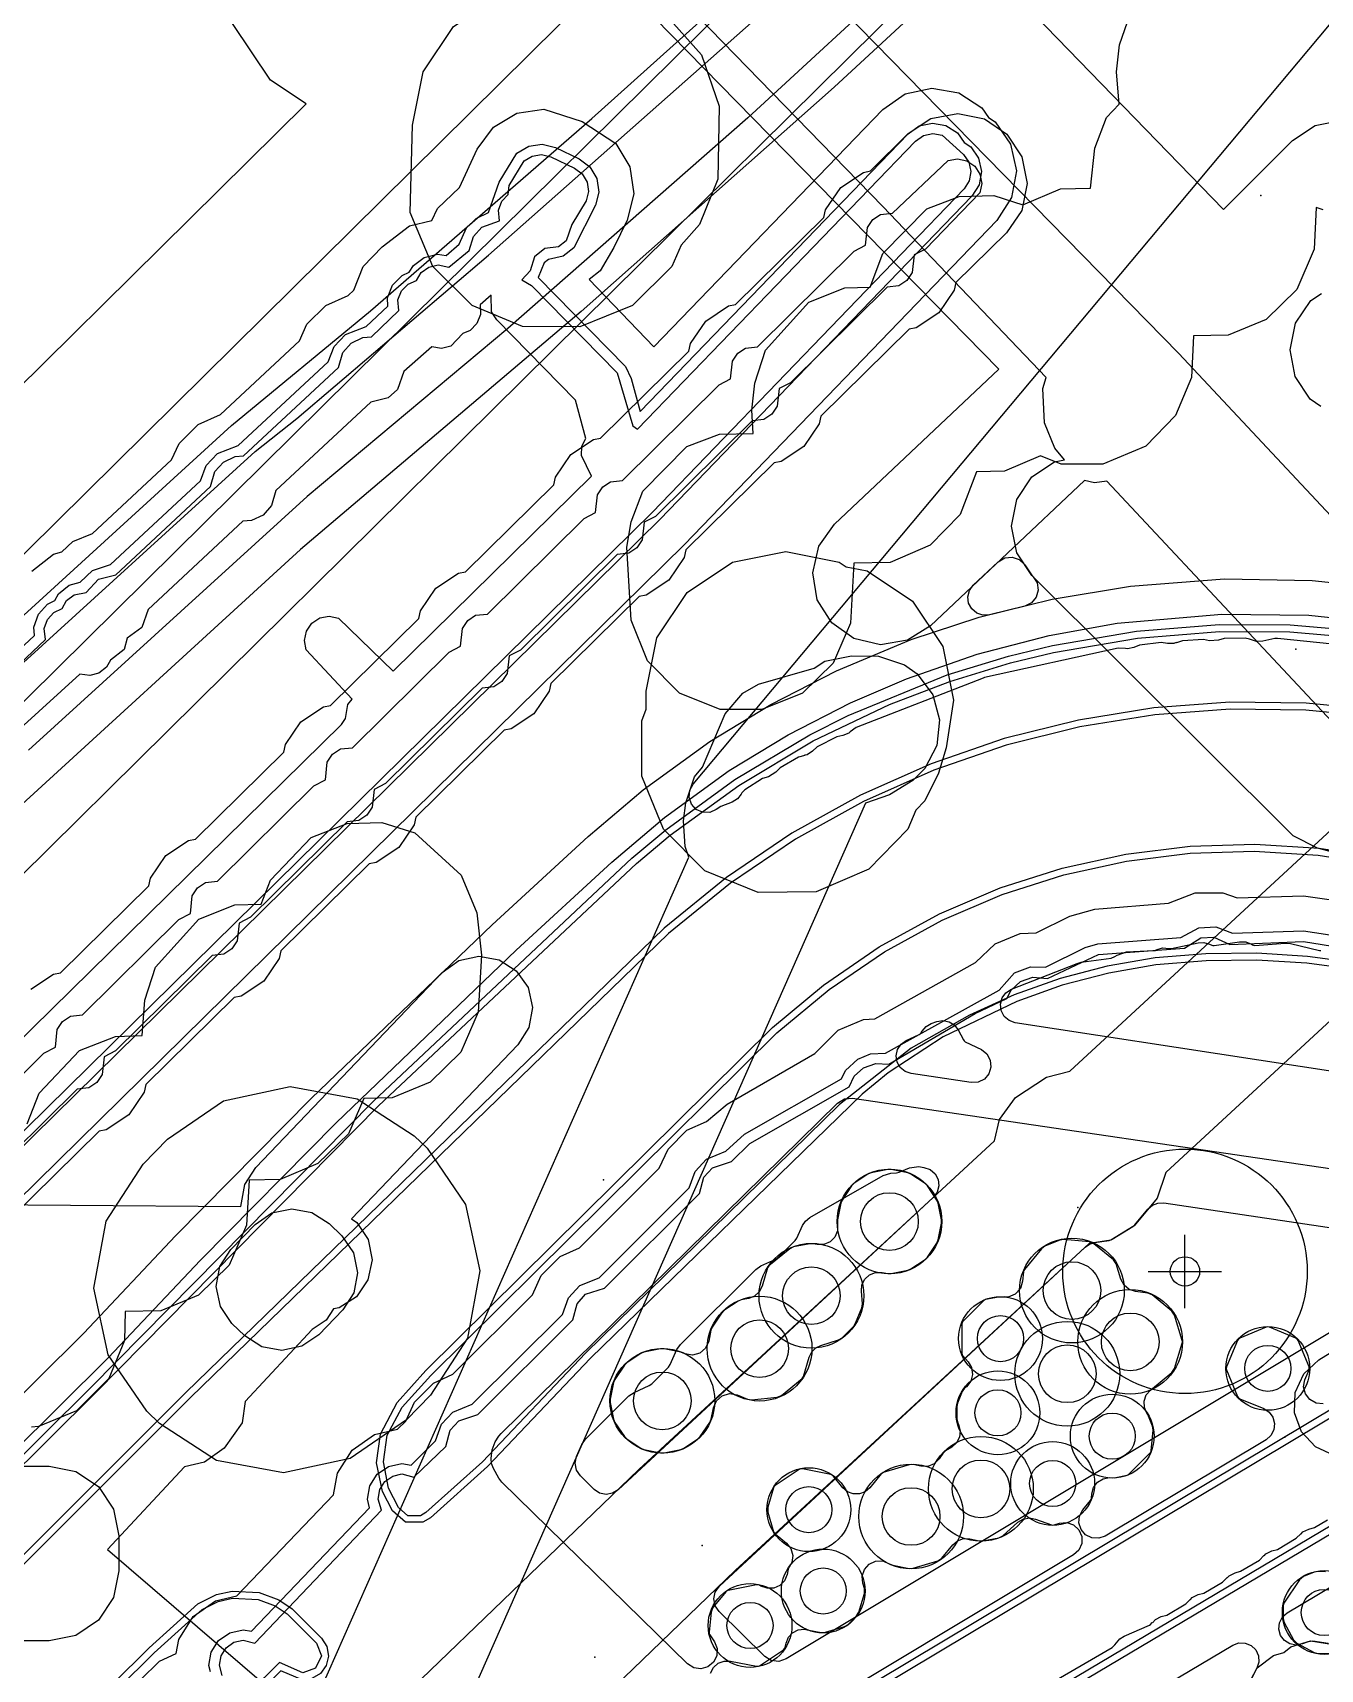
# Model space of a CAD drawing. Header units: metres. Extents: x -2677 to -840, y 169 to 1487.
# Drawn here: x -2128.04 to -2091.17, y 995.72 to 1042.58 of the extents above; entities that cross this region are included whole.
import ezdxf

# ---------------------------------------------------------------- set-up
doc = ezdxf.new("R2010")
doc.units = ezdxf.units.M
for name, color, linetype in [('AI_GREENING_ALLOWED_ZONE', 4, 'Continuous'), ('AI_GREENING_EXCLUSIONS', 1, 'Continuous'), ('AI_GREENING_LAWN', 82, 'Continuous'), ('AI_GREENING_REJECTED', 6, 'Continuous'), ('AI_GREENING_SHRUBS', 92, 'Continuous'), ('AI_GREENING_TREES', 3, 'Continuous')]:
    doc.layers.add(name, color=color, linetype=linetype)

# ---------------------------------------------------------------- blocks, each defined once
blk = doc.blocks.new('AI_TREE')
for p, q in [((0, -0.3), (0, 0.3)), ((-0.3, 0), (0.3, 0))]:
    blk.add_line(p, q)
for radius in [1, 0.12]:
    blk.add_circle((0, 0), radius)
blk = doc.blocks.new('AI_SHRUB')
for radius in [1, 0.55]:
    blk.add_circle((0, 0), radius)

msp = doc.modelspace()

# ---------------------------------------------------------------- linework, layer by layer
at = {"layer": 'AI_GREENING_ALLOWED_ZONE'}
for points in [[(-2100.642, 1025.912), (-2100.828, 1025.902), (-2101.005, 1025.962), (-2101.148, 1026.082), (-2101.237, 1026.246), (-2101.26, 1026.431), (-2101.213, 1026.611), (-2101.103, 1026.762), (-2100.39, 1027.432), (-2100.205, 1027.542), (-2099.991, 1027.565), (-2099.788, 1027.495), (-2099.632, 1027.345), (-2099.438, 1027.055), (-2099.407, 1027.017), (-2099.391, 1027.001), (-2099.277, 1026.825), (-2099.245, 1026.617), (-2099.301, 1026.414), (-2099.436, 1026.253), (-2099.625, 1026.161), (-2100.642, 1025.912)], [(-2102.927, 1010.079), (-2102.661, 1010.112), (-2102.517, 1010.091), (-2102.341, 1010.03), (-2102.2, 1009.909), (-2102.112, 1009.744), (-2102.091, 1009.559), (-2102.14, 1009.379), (-2102.25, 1009.23), (-2111.273, 1000.862), (-2111.434, 1000.762), (-2111.62, 1000.729), (-2111.805, 1000.767), (-2111.963, 1000.871), (-2112.356, 1001.256), (-2112.468, 1001.422), (-2112.506, 1001.619), (-2112.463, 1001.815), (-2112.312, 1002.157), (-2112.208, 1002.308), (-2110.966, 1003.548), (-2110.82, 1003.649), (-2110.386, 1003.846), (-2110.314, 1003.896), (-2109.837, 1004.373), (-2109.787, 1004.445), (-2109.592, 1004.872), (-2109.49, 1005.019), (-2107.334, 1007.169), (-2107.188, 1007.27), (-2106.755, 1007.467), (-2106.683, 1007.518), (-2106.206, 1007.995), (-2106.155, 1008.067), (-2105.992, 1008.426), (-2105.907, 1008.555), (-2105.786, 1008.652), (-2103.688, 1009.86), (-2103.469, 1009.926), (-2103.304, 1009.936), (-2103.224, 1009.955), (-2102.927, 1010.079)], [(-2096.2, 993.753), (-2096.383, 993.703), (-2096.572, 993.725), (-2096.74, 993.816), (-2096.861, 993.963), (-2096.918, 994.144), (-2096.903, 994.334), (-2096.819, 994.505), (-2096.677, 994.631), (-2093.676, 996.413), (-2093.503, 996.476), (-2093.319, 996.472), (-2093.148, 996.402), (-2093.015, 996.275), (-2092.937, 996.108), (-2092.924, 995.924), (-2092.98, 995.748), (-2093.195, 995.344), (-2093.288, 995.22), (-2093.415, 995.131), (-2096.2, 993.753)]]:
    msp.add_lwpolyline(points, close=True, dxfattribs=at)
for points in [[(-2089.855, 1005.983), (-2106.465, 996.016), (-2106.672, 995.947), (-2106.888, 995.973), (-2107.072, 996.087), (-2108.386, 997.373), (-2108.499, 997.539), (-2108.536, 997.737), (-2108.493, 997.933), (-2108.376, 998.097), (-2097.896, 1007.809), (-2097.775, 1007.892), (-2097.634, 1007.936), (-2097.215, 1008.002), (-2097.124, 1008.035), (-2096.536, 1008.396), (-2096.474, 1008.449), (-2096.103, 1008.897), (-2096.103, 1008.897), (-2095.974, 1009.008), (-2095.815, 1009.069), (-2095.645, 1009.073), (-2089.818, 1008.21)], [(-2090.94, 996.456), (-2091.384, 996.524), (-2091.511, 996.51), (-2091.675, 996.446), (-2091.675, 996.446), (-2091.857, 996.411), (-2092.039, 996.446), (-2092.196, 996.544), (-2092.307, 996.692), (-2092.356, 996.87), (-2092.336, 997.055), (-2092.252, 997.219), (-2092.113, 997.341), (-2089.518, 998.882)]]:
    msp.add_lwpolyline(points, dxfattribs=at)
at = {"layer": 'AI_GREENING_EXCLUSIONS'}
for points in [[(-2089.587, 1018.789), (-2091.248, 1019.235), (-2091.948, 1019.58), (-2099.425, 1027.034), (-2099.858, 1027.683), (-2100.01, 1028.449), (-2099.858, 1029.214), (-2099.424, 1029.863), (-2098.775, 1030.296), (-2098.489, 1030.353), (-2098.767, 1030.683), (-2099.069, 1031.406), (-2099.108, 1032.392), (-2099.018, 1032.709), (-2103.692, 1037.602), (-2123.458, 1057.897)], [(-2097.846, 1053.541), (-2253.718, 899.462), (-2275.223, 877.407), (-2275.745, 877.059), (-2276.363, 876.955), (-2276.969, 877.113), (-2277.458, 877.505), (-2279.744, 880.3), (-2280.018, 880.817), (-2280.075, 881.4), (-2279.904, 881.959), (-2279.532, 882.411), (-2279.532, 882.411), (-2279.015, 882.686), (-2278.432, 882.742), (-2277.873, 882.571), (-2277.421, 882.199), (-2276.199, 880.704), (-2255.837, 901.586), (-2101.143, 1054.497)], [(-2110.449, 1054.529), (-2093.934, 1037.517), (-2091.963, 1039.487), (-2091.317, 1039.919), (-2090.552, 1040.072)], [(-2051.118, 1053.045), (-2070.958, 1033.533), (-2071.192, 1032.795), (-2071.825, 1031.98), (-2072.478, 1031.553), (-2073.093, 1031.436), (-2085.389, 1019.363), (-2095.586, 1009.943), (-2095.843, 1009.212), (-2096.501, 1008.417), (-2097.166, 1008.01), (-2097.785, 1007.912), (-2107.926, 998.545), (-2117.997, 988.844), (-2118.239, 988.108), (-2118.88, 987.3), (-2119.536, 986.879), (-2120.153, 986.768), (-2130.207, 977.084)], [(-2113.522, 1052.087), (-2095.219, 1033.395), (-2081.18, 1018.399)], [(-2095.381, 1051.056), (-2251.235, 896.996), (-2272.717, 874.963), (-2274.456, 873.805), (-2276.516, 873.459), (-2278.538, 873.984), (-2280.168, 875.29), (-2282.453, 878.085), (-2283.37, 879.808), (-2283.557, 881.75), (-2282.987, 883.615), (-2282.987, 883.615), (-2281.747, 885.121), (-2280.024, 886.037), (-2278.082, 886.225), (-2276.25, 885.665), (-2258.297, 904.076), (-2120.207, 1040.541), (-2121.229, 1041.223), (-2122.314, 1042.844)], [(-2084.246, 1015.821), (-2097.275, 1029.739), (-2097.634, 1029.687), (-2097.921, 1029.76), (-2102.329, 1025.6), (-2102.991, 1025.186), (-2103.76, 1025.056), (-2104.521, 1025.23), (-2105.157, 1025.682), (-2105.571, 1026.343), (-2105.701, 1027.113), (-2105.527, 1027.873), (-2105.075, 1028.509), (-2100.376, 1032.944), (-2116.319, 1049.227)], [(-2098.145, 1048.812), (-2107.557, 1040.145), (-2114.429, 1034.105), (-2120.176, 1029.3), (-2128.157, 1022.035)], [(-2097.987, 1047.585), (-2105.092, 1041.017), (-2112.338, 1034.591), (-2120.373, 1027.785), (-2129.247, 1019.67)], [(-2129.516, 1024.795), (-2122.344, 1031.331), (-2118.366, 1034.619), (-2112.027, 1040.117), (-2105.784, 1045.731)], [(-2128.839, 1024.059), (-2121.673, 1030.59), (-2120.472, 1031.531), (-2114.983, 1036.205), (-2106.886, 1043.373)], [(-2091.086, 1037.51), (-2091.283, 1037.575), (-2091.343, 1036.377), (-2091.841, 1035.226), (-2092.718, 1034.371), (-2093.802, 1033.918), (-2094.796, 1033.901), (-2094.856, 1032.705), (-2095.309, 1031.621), (-2096.164, 1030.744), (-2097.396, 1030.229), (-2098.584, 1030.229), (-2099.175, 1030.459), (-2100.213, 1030.025), (-2101.013, 1030.008), (-2101.483, 1028.784), (-2102.338, 1027.907), (-2103.489, 1027.409), (-2104.529, 1027.392), (-2104.621, 1025.677), (-2105.119, 1024.526), (-2105.996, 1023.671), (-2107.161, 1023.201), (-2108.349, 1023.201), (-2109.514, 1023.671), (-2110.436, 1024.593), (-2110.906, 1025.758), (-2111.021, 1027.848), (-2110.904, 1028.575), (-2110.565, 1029.45), (-2109.306, 1030.729), (-2108.375, 1031.079), (-2107.409, 1031.105), (-2107.443, 1031.768), (-2107.363, 1032.543), (-2107.052, 1033.49), (-2107.052, 1033.49), (-2105.814, 1034.863), (-2104.784, 1035.27), (-2104.058, 1035.29), (-2103.698, 1036.257), (-2102.439, 1037.536), (-2101.508, 1037.886), (-2100.514, 1037.913), (-2099.686, 1037.651), (-2098.61, 1038.107), (-2097.752, 1038.13), (-2097.626, 1039.275), (-2097.287, 1040.15), (-2096.922, 1040.535), (-2097, 1041.46), (-2096.92, 1042.235), (-2096.531, 1043.333)], [(-2128.06, 1027.163), (-2127.447, 1027.647), (-2127.202, 1027.716), (-2126.886, 1028.006), (-2126.325, 1028.241), (-2124.064, 1030.346), (-2123.845, 1030.821), (-2123.305, 1031.361), (-2122.665, 1031.649), (-2120.404, 1033.755), (-2120.185, 1034.229), (-2119.645, 1034.77), (-2119.005, 1035.058), (-2118.842, 1035.209), (-2118.575, 1035.888), (-2118.034, 1036.45), (-2117.247, 1037.048), (-2116.607, 1037.204), (-2116.443, 1037.547), (-2115.82, 1038.142), (-2115.307, 1039.245), (-2114.841, 1039.871), (-2114.172, 1040.271), (-2113.4, 1040.385), (-2112.304, 1040.034), (-2111.339, 1039.408), (-2110.938, 1038.738), (-2110.825, 1037.966), (-2111.015, 1037.209), (-2111.397, 1036.432), (-2111.788, 1035.757), (-2112.104, 1035.515), (-2110.25, 1033.584), (-2103.692, 1040.38), (-2103.051, 1040.825), (-2102.288, 1040.991), (-2101.52, 1040.852), (-2100.864, 1040.43), (-2100.67, 1040.15), (-2100.481, 1040.029), (-2100.036, 1039.389), (-2099.87, 1038.626), (-2100.008, 1037.858), (-2100.43, 1037.201), (-2109.376, 1027.923), (-2131.514, 1006.154)], [(-2128.096, 1015.19), (-2127.445, 1015.62), (-2127.246, 1015.659), (-2124.712, 1018.149), (-2124.667, 1018.37), (-2124.23, 1019.016), (-2123.579, 1019.447), (-2123.38, 1019.485), (-2120.846, 1021.976), (-2120.801, 1022.197), (-2120.364, 1022.843), (-2119.713, 1023.273), (-2119.514, 1023.312), (-2116.98, 1025.803), (-2116.935, 1026.023), (-2116.498, 1026.67), (-2115.847, 1027.1), (-2115.648, 1027.139), (-2113.114, 1029.629), (-2113.069, 1029.85), (-2112.632, 1030.497), (-2111.981, 1030.927), (-2111.782, 1030.965), (-2109.248, 1033.456), (-2109.203, 1033.677), (-2108.766, 1034.323), (-2108.115, 1034.754), (-2107.915, 1034.792), (-2105.382, 1037.283), (-2105.337, 1037.503), (-2104.9, 1038.15), (-2104.249, 1038.58), (-2104.049, 1038.619), (-2102.969, 1039.689), (-2102.317, 1040.119), (-2101.551, 1040.267), (-2100.787, 1040.111), (-2100.14, 1039.674), (-2099.71, 1039.023), (-2099.562, 1038.257), (-2099.718, 1037.492), (-2100.155, 1036.846), (-2101.608, 1035.425), (-2101.653, 1035.204), (-2102.09, 1034.558), (-2102.741, 1034.127), (-2102.94, 1034.089), (-2105.474, 1031.598), (-2105.519, 1031.378), (-2105.956, 1030.731), (-2106.607, 1030.301), (-2106.806, 1030.262), (-2109.34, 1027.772), (-2109.385, 1027.551), (-2109.822, 1026.904), (-2110.473, 1026.474), (-2110.672, 1026.435), (-2113.206, 1023.945), (-2113.251, 1023.724), (-2113.688, 1023.078), (-2114.339, 1022.647), (-2114.538, 1022.609), (-2117.072, 1020.118), (-2117.117, 1019.897), (-2117.554, 1019.251), (-2118.205, 1018.821), (-2118.404, 1018.782), (-2120.938, 1016.291), (-2120.983, 1016.071), (-2121.42, 1015.424), (-2122.071, 1014.994), (-2122.271, 1014.955), (-2124.804, 1012.465), (-2124.849, 1012.244), (-2125.286, 1011.597), (-2125.937, 1011.167), (-2126.137, 1011.129), (-2128.67, 1008.638)], [(-2129.473, 1023.939), (-2127.991, 1025.323), (-2128.004, 1025.562), (-2127.874, 1025.93), (-2127.613, 1026.22), (-2127.41, 1026.318), (-2127.3, 1026.514), (-2126.993, 1026.756), (-2126.684, 1026.843), (-2126.327, 1027.177), (-2125.812, 1027.348), (-2123.235, 1029.75), (-2123.07, 1030.182), (-2122.746, 1030.532), (-2122.152, 1030.756), (-2119.575, 1033.159), (-2119.409, 1033.591), (-2119.086, 1033.941), (-2118.492, 1034.165), (-2117.872, 1034.745), (-2117.877, 1034.984), (-2117.734, 1035.348), (-2117.463, 1035.629), (-2117.256, 1035.719), (-2117.139, 1035.911), (-2116.825, 1036.141), (-2116.446, 1036.234), (-2116.199, 1036.196), (-2115.824, 1036.52), (-2115.614, 1036.988), (-2115.344, 1037.258), (-2114.991, 1037.426), (-2114.677, 1038.298), (-2114.171, 1039.129), (-2113.836, 1039.33), (-2113.45, 1039.386), (-2113.071, 1039.291), (-2112.394, 1038.97), (-2112.081, 1038.737), (-2111.88, 1038.402), (-2111.823, 1038.016), (-2111.919, 1037.638), (-2112.539, 1036.417), (-2112.849, 1036.18), (-2113.273, 1036.086), (-2113.392, 1035.985), (-2113.567, 1035.568), (-2111.068, 1033.024), (-2110.897, 1032.673), (-2110.648, 1031.733), (-2102.972, 1039.685), (-2102.652, 1039.908), (-2102.27, 1039.991), (-2101.887, 1039.921), (-2101.558, 1039.71), (-2101.364, 1039.431), (-2101.175, 1039.309), (-2100.953, 1038.989), (-2100.87, 1038.608), (-2100.939, 1038.224), (-2101.15, 1037.895), (-2110.077, 1028.636), (-2132.215, 1006.867)], [(-2129.322, 1023.645), (-2127.674, 1025.209), (-2127.707, 1025.519), (-2127.616, 1025.777), (-2127.434, 1025.98), (-2127.199, 1026.093), (-2127.072, 1026.319), (-2126.857, 1026.488), (-2126.504, 1026.552), (-2126.159, 1026.928), (-2125.662, 1027.054), (-2122.946, 1029.583), (-2122.821, 1030.015), (-2122.578, 1030.283), (-2122.246, 1030.443), (-2122.001, 1030.462), (-2119.286, 1032.991), (-2119.161, 1033.423), (-2118.918, 1033.692), (-2118.586, 1033.851), (-2118.341, 1033.871), (-2117.559, 1034.62), (-2117.581, 1034.931), (-2117.481, 1035.186), (-2117.292, 1035.382), (-2117.053, 1035.486), (-2116.918, 1035.708), (-2116.698, 1035.869), (-2116.433, 1035.934), (-2116.121, 1035.867), (-2115.544, 1036.341), (-2115.419, 1036.741), (-2115.176, 1037.01), (-2114.672, 1037.189), (-2114.699, 1037.497), (-2114.604, 1037.753), (-2114.428, 1037.944), (-2114.393, 1038.201), (-2113.969, 1038.907), (-2113.735, 1039.047), (-2113.465, 1039.087), (-2113.2, 1039.02), (-2112.522, 1038.699), (-2112.303, 1038.536), (-2112.163, 1038.301), (-2112.123, 1038.031), (-2112.19, 1037.766), (-2112.597, 1037.083), (-2112.764, 1036.615), (-2112.981, 1036.449), (-2113.373, 1036.396), (-2113.672, 1036.164), (-2113.797, 1035.764), (-2114.031, 1035.504), (-2113.754, 1035.339), (-2111.307, 1032.842), (-2110.85, 1031.322), (-2110.716, 1031.23), (-2102.756, 1039.477), (-2102.532, 1039.633), (-2102.265, 1039.691), (-2101.996, 1039.642), (-2101.384, 1039.093), (-2101.228, 1038.869), (-2101.17, 1038.602), (-2101.218, 1038.334), (-2101.366, 1038.104), (-2110.287, 1028.85), (-2132.425, 1007.081)], [(-2130.481, 1010.627), (-2127.717, 1013.363), (-2127.391, 1013.533), (-2127.335, 1014.039), (-2127.182, 1014.266), (-2126.954, 1014.416), (-2126.615, 1014.454), (-2123.851, 1017.19), (-2123.525, 1017.36), (-2123.469, 1017.866), (-2123.316, 1018.093), (-2123.088, 1018.243), (-2122.749, 1018.281), (-2119.985, 1021.017), (-2119.658, 1021.186), (-2119.603, 1021.693), (-2119.45, 1021.919), (-2119.222, 1022.07), (-2118.883, 1022.107), (-2116.118, 1024.844), (-2115.792, 1025.013), (-2115.736, 1025.52), (-2115.583, 1025.746), (-2115.356, 1025.897), (-2115.017, 1025.934), (-2112.252, 1028.67), (-2111.926, 1028.84), (-2111.87, 1029.346), (-2111.717, 1029.573), (-2111.49, 1029.723), (-2111.151, 1029.761), (-2108.386, 1032.497), (-2108.06, 1032.667), (-2108.004, 1033.173), (-2107.851, 1033.399), (-2107.623, 1033.55), (-2107.285, 1033.587), (-2104.52, 1036.324), (-2104.194, 1036.493), (-2104.138, 1037), (-2103.985, 1037.226), (-2103.757, 1037.377), (-2103.418, 1037.414), (-2101.826, 1038.915), (-2101.558, 1038.967), (-2101.29, 1038.913), (-2101.064, 1038.76), (-2100.913, 1038.532), (-2100.862, 1038.264), (-2100.916, 1037.996), (-2102.469, 1036.384), (-2102.795, 1036.214), (-2102.851, 1035.708), (-2103.004, 1035.482), (-2103.232, 1035.331), (-2103.571, 1035.294), (-2106.335, 1032.557), (-2106.661, 1032.388), (-2106.717, 1031.881), (-2106.87, 1031.655), (-2107.098, 1031.504), (-2107.437, 1031.467), (-2110.201, 1028.731), (-2110.528, 1028.561), (-2110.583, 1028.054), (-2110.736, 1027.828), (-2110.964, 1027.678), (-2111.303, 1027.64), (-2114.068, 1024.904), (-2114.394, 1024.734), (-2114.45, 1024.228), (-2114.602, 1024.001), (-2114.83, 1023.851), (-2115.169, 1023.813), (-2117.934, 1021.077), (-2118.26, 1020.907), (-2118.316, 1020.401), (-2118.469, 1020.175), (-2118.696, 1020.024), (-2119.035, 1019.987), (-2121.8, 1017.25), (-2122.126, 1017.081), (-2122.182, 1016.574), (-2122.335, 1016.348), (-2122.563, 1016.197), (-2122.901, 1016.16), (-2125.666, 1013.424), (-2125.992, 1013.254), (-2126.048, 1012.748), (-2126.201, 1012.521), (-2126.429, 1012.371), (-2126.768, 1012.333), (-2129.532, 1009.597)], [(-2131.364, 1010.818), (-2119.197, 1022.775), (-2119.08, 1022.947), (-2119.016, 1023.347), (-2118.893, 1023.497), (-2120.207, 1024.91), (-2120.258, 1025.178), (-2120.203, 1025.446), (-2120.049, 1025.672), (-2119.821, 1025.821), (-2119.552, 1025.872), (-2119.285, 1025.817), (-2117.718, 1024.299), (-2112.041, 1029.878), (-2112.326, 1030.472), (-2112.31, 1030.744), (-2112.203, 1030.964), (-2112.493, 1032.059), (-2114.753, 1034.358), (-2114.902, 1034.586), (-2114.91, 1035.064), (-2115.228, 1034.788), (-2115.219, 1034.506), (-2115.318, 1034.252), (-2115.508, 1034.056), (-2115.723, 1033.962), (-2116.064, 1033.601), (-2116.329, 1033.536), (-2116.614, 1033.587), (-2117.414, 1032.878), (-2117.593, 1032.367), (-2117.861, 1032.124), (-2118.359, 1031.998), (-2121.074, 1029.469), (-2121.199, 1029.037), (-2121.442, 1028.769), (-2121.774, 1028.61), (-2122.019, 1028.59), (-2124.734, 1026.061), (-2124.913, 1025.549), (-2125.334, 1025.243), (-2125.421, 1024.921), (-2125.815, 1024.617), (-2125.929, 1024.413), (-2126.143, 1024.244), (-2126.406, 1024.17), (-2126.692, 1024.21), (-2128.395, 1022.652)], [(-2091.155, 1031.879), (-2091.454, 1032.081), (-2091.884, 1032.732), (-2092.033, 1033.498), (-2091.877, 1034.263), (-2091.44, 1034.909), (-2091.137, 1035.11)], [(-2204.279, 928.217), (-2126.58, 1005.345), (-2123.953, 1008.127), (-2120.051, 1012.073), (-2114.885, 1017.037), (-2112.13, 1019.569), (-2110.56, 1020.902), (-2108.646, 1022.282), (-2106.897, 1023.348), (-2105.02, 1024.31), (-2102.88, 1025.201), (-2100.934, 1025.841), (-2098.847, 1026.359), (-2096.6, 1026.731), (-2093.909, 1026.937), (-2091.403, 1026.896), (-2088.838, 1026.622)], [(-2203.575, 927.507), (-2125.875, 1004.636), (-2123.236, 1007.43), (-2119.346, 1011.364), (-2114.196, 1016.311), (-2111.453, 1018.833), (-2109.948, 1020.111), (-2108.092, 1021.45), (-2106.404, 1022.478), (-2104.622, 1023.393), (-2103.014, 1024.08), (-2100.995, 1024.781), (-2098.933, 1025.317), (-2096.988, 1025.67), (-2093.988, 1025.933), (-2091.494, 1025.9), (-2088.996, 1025.634)], [(-2203.858, 926.874), (-2126.377, 1003.784), (-2118.281, 1011.99), (-2110.884, 1018.94), (-2109.907, 1019.759), (-2107.936, 1021.193), (-2105.785, 1022.475), (-2104.685, 1023.03), (-2101.849, 1024.189), (-2100.093, 1024.725), (-2098.838, 1025.03), (-2096.426, 1025.442), (-2094.06, 1025.631), (-2092.033, 1025.626), (-2089.582, 1025.415)], [(-2203.731, 926.718), (-2126.235, 1003.643), (-2118.139, 1011.849), (-2110.747, 1018.794), (-2109.786, 1019.6), (-2107.822, 1021.029), (-2105.687, 1022.301), (-2103.506, 1023.341), (-2101.778, 1024.002), (-2100.035, 1024.534), (-2098.805, 1024.833), (-2096.404, 1025.243), (-2094.05, 1025.431), (-2092.037, 1025.426), (-2089.601, 1025.216)], [(-2122.42, 989.197), (-2109.247, 1018.971), (-2109.356, 1019.275), (-2109.403, 1020.017), (-2109.339, 1020.53), (-2109.092, 1021.27), (-2108.854, 1021.546), (-2108.213, 1023.074), (-2107.701, 1023.664), (-2107.251, 1023.927), (-2105.659, 1024.381), (-2105.359, 1024.585), (-2104.595, 1024.741), (-2103.814, 1024.729), (-2103.074, 1024.482), (-2102.713, 1024.219), (-2102.267, 1023.623), (-2102.07, 1022.906), (-2102.149, 1022.167), (-2102.493, 1021.507), (-2102.837, 1021.165), (-2103.499, 1020.758), (-2104.188, 1020.519), (-2117.382, 990.697)], [(-2122.42, 989.197), (-2109.247, 1018.971), (-2109.356, 1019.275), (-2109.403, 1020.017), (-2109.339, 1020.53), (-2109.092, 1021.27), (-2108.854, 1021.546), (-2108.213, 1023.074), (-2107.701, 1023.664), (-2107.251, 1023.927), (-2105.659, 1024.381), (-2105.359, 1024.585), (-2104.595, 1024.741), (-2103.814, 1024.729), (-2103.074, 1024.482), (-2102.713, 1024.219), (-2102.267, 1023.623), (-2102.07, 1022.906), (-2102.149, 1022.167), (-2102.493, 1021.507), (-2102.837, 1021.165), (-2103.499, 1020.758), (-2104.188, 1020.519), (-2117.382, 990.697)], [(-2089.389, 1023.172), (-2091.567, 1023.383), (-2093.753, 1023.408), (-2095.932, 1023.247), (-2098.093, 1022.899), (-2100.223, 1022.367), (-2102.309, 1021.649), (-2104.338, 1020.747), (-2106.298, 1019.661), (-2108.176, 1018.391), (-2109.961, 1016.937), (-2123.657, 1003.646), (-2145.498, 981.825)], [(-2089.416, 1022.974), (-2091.578, 1023.183), (-2093.746, 1023.208), (-2095.909, 1023.048), (-2098.053, 1022.703), (-2100.166, 1022.175), (-2102.236, 1021.463), (-2104.249, 1020.568), (-2106.194, 1019.491), (-2108.057, 1018.23), (-2109.828, 1016.787), (-2123.517, 1003.503), (-2145.357, 981.683)], [(-2131.995, 980.916), (-2122.925, 989.652), (-2122.792, 990.259), (-2122.347, 990.899), (-2121.479, 991.503), (-2120.811, 991.687), (-2110.685, 1001.44), (-2100.496, 1010.853), (-2100.35, 1011.457), (-2099.892, 1012.088), (-2099.012, 1012.674), (-2098.34, 1012.844), (-2088.85, 1021.61)], [(-2128.198, 1011.337), (-2127.859, 1012.212), (-2126.699, 1013.434), (-2125.669, 1013.841), (-2124.905, 1013.862), (-2124.831, 1014.88), (-2124.52, 1015.827), (-2123.282, 1017.2), (-2122.252, 1017.607), (-2121.499, 1017.627), (-2121.229, 1018.31), (-2120.069, 1019.532), (-2119.039, 1019.939), (-2118.045, 1019.966), (-2117.096, 1019.666), (-2115.771, 1018.455), (-2115.324, 1017.38), (-2115.191, 1016.163), (-2115.285, 1014.537), (-2115.783, 1013.386), (-2116.66, 1012.531), (-2117.744, 1012.078), (-2118.558, 1012.061), (-2118.996, 1011.054), (-2119.873, 1010.199), (-2120.957, 1009.746), (-2121.843, 1009.729), (-2121.915, 1008.439), (-2122.413, 1007.288), (-2123.29, 1006.433), (-2124.374, 1005.98), (-2125.394, 1005.963), (-2125.411, 1005.13), (-2125.864, 1004.046), (-2126.786, 1003.124), (-2127.87, 1002.671), (-2128.076, 1002.654)], [(-2090.127, 1015.744), (-2091.553, 1015.934), (-2092.991, 1016.022), (-2094.436, 1016.009), (-2095.873, 1015.894), (-2097.227, 1015.655), (-2098.558, 1015.303), (-2099.855, 1014.841), (-2101.967, 1013.831), (-2103.541, 1012.794), (-2104.285, 1012.183), (-2112.07, 1004.628), (-2115.012, 1001.525), (-2116.652, 1000.061), (-2116.868, 999.93), (-2117.365, 999.93), (-2117.737, 1000.26), (-2118.026, 1000.812), (-2118.19, 1001.631), (-2118.083, 1002.456), (-2117.602, 1003.362), (-2116.78, 1004.278), (-2106.854, 1014.093), (-2105.397, 1015.309), (-2105.397, 1015.309), (-2103.802, 1016.401), (-2102.071, 1017.35), (-2100.337, 1018.092), (-2098.555, 1018.662), (-2096.737, 1019.06), (-2094.897, 1019.287), (-2093.046, 1019.342), (-2091.199, 1019.226), (-2089.366, 1018.94)], [(-2090.093, 1015.941), (-2091.534, 1016.133), (-2092.986, 1016.222), (-2094.445, 1016.209), (-2095.898, 1016.092), (-2097.27, 1015.85), (-2098.617, 1015.494), (-2099.93, 1015.027), (-2101.209, 1014.448), (-2102.882, 1013.508), (-2104.934, 1011.892), (-2112.212, 1004.768), (-2115.158, 1001.661), (-2116.785, 1000.21), (-2116.939, 1000.117), (-2117.294, 1000.117), (-2117.56, 1000.352), (-2117.849, 1000.905), (-2117.992, 1001.661), (-2117.886, 1002.422), (-2117.457, 1003.225), (-2116.64, 1004.136), (-2106.726, 1013.939), (-2105.23, 1015.185), (-2105.23, 1015.185), (-2103.648, 1016.261), (-2101.992, 1017.167), (-2100.276, 1017.902), (-2098.512, 1018.467), (-2096.713, 1018.862), (-2094.891, 1019.087), (-2093.059, 1019.143), (-2091.229, 1019.029), (-2089.415, 1018.746)], [(-2124.951, 995.415), (-2124.41, 995.955), (-2123.929, 996.176), (-2123.859, 996.576), (-2123.441, 997.235), (-2122.802, 997.683), (-2122.191, 997.819), (-2119.421, 1000.719), (-2119.313, 1001.335), (-2118.895, 1001.994), (-2118.256, 1002.442), (-2117.589, 1002.591), (-2117.357, 1002.822), (-2117.107, 1003.373), (-2116.566, 1003.913), (-2116.01, 1004.166), (-2113.726, 1006.444), (-2113.475, 1006.994), (-2112.935, 1007.535), (-2112.379, 1007.788), (-2110.095, 1010.066), (-2109.844, 1010.616), (-2109.304, 1011.156), (-2108.748, 1011.409), (-2108.156, 1011.903), (-2105.639, 1013.353), (-2104.971, 1014.018), (-2104.249, 1014.32), (-2103.925, 1014.34), (-2101.041, 1015.952), (-2100.479, 1016.488), (-2099.757, 1016.79), (-2099.305, 1016.81), (-2098.344, 1017.285), (-2097.619, 1017.485), (-2095.511, 1017.656), (-2094.749, 1017.954), (-2093.958, 1017.954), (-2093.551, 1017.805), (-2091.647, 1017.861), (-2089.908, 1017.614)], [(-2122.952, 995.643), (-2122.994, 995.83), (-2122.927, 996.215), (-2122.718, 996.544), (-2122.398, 996.768), (-2122.017, 996.853), (-2121.772, 996.81), (-2118.394, 1000.346), (-2118.448, 1000.589), (-2118.381, 1000.974), (-2118.172, 1001.303), (-2117.852, 1001.527), (-2117.471, 1001.612), (-2117.202, 1001.565), (-2116.502, 1002.261), (-2116.331, 1002.734), (-2116.007, 1003.084), (-2115.452, 1003.308), (-2112.87, 1005.883), (-2112.7, 1006.356), (-2112.376, 1006.705), (-2111.82, 1006.93), (-2109.239, 1009.504), (-2109.069, 1009.977), (-2108.745, 1010.327), (-2108.189, 1010.551), (-2107.657, 1011.037), (-2104.88, 1012.63), (-2104.761, 1012.865), (-2104.412, 1013.189), (-2104.051, 1013.34), (-2103.617, 1013.36), (-2100.359, 1015.169), (-2099.92, 1015.659), (-2099.461, 1015.83), (-2099.039, 1015.824), (-2097.901, 1016.388), (-2097.539, 1016.489), (-2095.162, 1016.677), (-2094.649, 1016.954), (-2094.156, 1016.974), (-2093.681, 1016.792), (-2091.647, 1016.861), (-2089.826, 1016.585)], [(-2122.617, 995.545), (-2122.694, 995.837), (-2122.647, 996.106), (-2122.501, 996.337), (-2122.277, 996.494), (-2122.011, 996.553), (-2121.683, 996.469), (-2118.049, 1000.273), (-2118.148, 1000.596), (-2118.101, 1000.865), (-2117.955, 1001.096), (-2117.731, 1001.253), (-2117.465, 1001.312), (-2117.123, 1001.219), (-2116.208, 1002.103), (-2116.082, 1002.566), (-2115.84, 1002.835), (-2115.294, 1003.014), (-2112.576, 1005.725), (-2112.451, 1006.188), (-2112.208, 1006.457), (-2111.663, 1006.636), (-2108.945, 1009.347), (-2108.82, 1009.81), (-2108.577, 1010.078), (-2108.032, 1010.257), (-2107.507, 1010.777), (-2104.66, 1012.394), (-2104.513, 1012.698), (-2104.244, 1012.94), (-2103.894, 1013.066), (-2103.527, 1013.048), (-2101.048, 1014.497), (-2100.144, 1014.922), (-2100.021, 1015.168), (-2099.752, 1015.41), (-2099.402, 1015.536), (-2098.982, 1015.497), (-2097.515, 1016.19), (-2095.054, 1016.369), (-2094.59, 1016.66), (-2094.215, 1016.68), (-2093.753, 1016.468), (-2091.647, 1016.561), (-2089.801, 1016.263)], [(-2136.719, 1009.085), (-2122.082, 1008.975), (-2121.968, 1009.597), (-2121.654, 1010.091), (-2116.311, 1015.675), (-2115.832, 1016.011), (-2115.26, 1016.138), (-2114.684, 1016.037), (-2114.19, 1015.722), (-2113.854, 1015.243), (-2113.727, 1014.672), (-2113.829, 1014.095), (-2114.143, 1013.602), (-2118.911, 1008.618), (-2118.754, 1008.511), (-2118.432, 1008.022), (-2118.322, 1007.447), (-2118.441, 1006.874), (-2118.77, 1006.389), (-2119.259, 1006.068), (-2119.426, 1006.036), (-2119.637, 1005.719), (-2120.036, 1005.453), (-2121.955, 1003.387), (-2122.04, 1002.776), (-2122.558, 1002.05), (-2123.12, 1001.654), (-2123.691, 1001.518), (-2125.895, 999.146), (-2113.08, 988.14)], [(-2090.771, 1001.843), (-2091.303, 1002.087), (-2091.701, 1002.516), (-2091.904, 1003.065), (-2091.882, 1003.65), (-2091.638, 1004.182), (-2091.209, 1004.58), (-2085.173, 1008.293)], [(-2083.782, 1003.801), (-2106.688, 990.198), (-2106.971, 990.104), (-2107.267, 990.136), (-2107.523, 990.288), (-2108.747, 991.431), (-2108.967, 991.887), (-2108.94, 992.143), (-2108.628, 992.543), (-2083.011, 1007.862)], [(-2083.491, 1004.206), (-2106.79, 990.37), (-2107.204, 990.326), (-2107.387, 990.434), (-2108.61, 991.577), (-2108.768, 991.903), (-2108.748, 992.086), (-2108.526, 992.372), (-2082.838, 1007.732)], [(-2184.239, 937.36), (-2124.703, 996.336), (-2123.311, 997.591), (-2122.774, 997.857), (-2122.328, 997.958), (-2122.328, 997.958), (-2121.552, 997.917), (-2120.991, 997.706), (-2120.612, 997.448), (-2119.774, 996.61), (-2119.621, 996.375), (-2119.573, 996.099), (-2119.637, 995.826), (-2119.802, 995.6), (-2120.044, 995.457), (-2120.322, 995.42), (-2120.937, 995.673), (-2183.653, 933.65)], [(-2184.099, 937.218), (-2124.562, 996.194), (-2123.188, 997.434), (-2122.724, 997.663), (-2122.724, 997.663), (-2122.318, 997.759), (-2121.583, 997.72), (-2121.098, 997.537), (-2120.751, 997.305), (-2119.917, 996.47), (-2119.773, 996.105), (-2119.937, 995.748), (-2120.308, 995.62), (-2120.975, 995.917), (-2183.895, 933.692)], [(-2093.271, 995.202), (-2092.972, 995.763), (-2092.508, 996.12), (-2092.213, 996.199), (-2092.009, 996.365), (-2091.449, 996.534), (-2090.785, 996.432)]]:
    msp.add_lwpolyline(points, dxfattribs=at)
for points in [[(-2108.892, 1041.945), (-2108.382, 1040.47), (-2108.423, 1038.38), (-2108.943, 1037.084), (-2109.47, 1036.497), (-2109.738, 1035.885), (-2110.867, 1034.772), (-2112.369, 1034.156), (-2114.011, 1034.168), (-2115.455, 1034.772), (-2116.584, 1035.885), (-2117.232, 1037.435), (-2117.159, 1039.927), (-2116.855, 1041.458), (-2115.987, 1042.755), (-2114.69, 1043.623), (-2113.159, 1043.927), (-2111.332, 1043.794), (-2109.928, 1043.112), (-2108.892, 1041.945)], [(-2104.941, 1027.421), (-2104.742, 1027.287), (-2104.139, 1027.168), (-2102.842, 1026.3), (-2101.974, 1025.003), (-2101.67, 1023.472), (-2101.877, 1022.101), (-2102.103, 1021.376), (-2102.496, 1020.586), (-2102.745, 1020.319), (-2102.974, 1019.77), (-2104.097, 1018.626), (-2105.606, 1017.979), (-2107.267, 1017.963), (-2108.789, 1018.583), (-2109.976, 1019.77), (-2110.596, 1021.292), (-2110.596, 1022.876), (-2110.472, 1023.212), (-2110.472, 1023.725), (-2110.168, 1025.256), (-2109.3, 1026.553), (-2108.003, 1027.421), (-2106.472, 1027.725), (-2104.941, 1027.421)], [(-2115.588, 1005.205), (-2116.648, 1003.569), (-2117.339, 1002.859), (-2118.945, 1001.753), (-2120.853, 1001.345), (-2122.772, 1001.699), (-2124.409, 1002.761), (-2124.773, 1003.115), (-2125.879, 1004.721), (-2126.287, 1006.629), (-2125.933, 1008.548), (-2124.873, 1010.184), (-2124.182, 1010.894), (-2122.576, 1012), (-2120.668, 1012.408), (-2118.749, 1012.054), (-2117.113, 1010.994), (-2116.748, 1010.638), (-2115.642, 1009.032), (-2115.234, 1007.124), (-2115.588, 1005.205)], [(-2119.847, 1005.3), (-2120.329, 1004.968), (-2120.902, 1004.845), (-2121.477, 1004.951), (-2121.968, 1005.269), (-2122.333, 1005.624), (-2122.664, 1006.105), (-2122.787, 1006.678), (-2122.681, 1007.253), (-2122.363, 1007.744), (-2121.673, 1008.454), (-2121.192, 1008.786), (-2120.619, 1008.908), (-2120.044, 1008.802), (-2119.553, 1008.484), (-2119.188, 1008.129), (-2118.857, 1007.648), (-2118.734, 1007.075), (-2118.84, 1006.499), (-2119.158, 1006.009), (-2119.847, 1005.3)], [(-2126.158, 997.123), (-2126.807, 996.69), (-2127.572, 996.538), (-2128.572, 996.538), (-2129.337, 996.69), (-2129.986, 997.123), (-2130.42, 997.772), (-2130.572, 998.538), (-2130.572, 999.538), (-2130.42, 1000.303), (-2129.986, 1000.952), (-2129.337, 1001.385), (-2128.572, 1001.538), (-2127.572, 1001.538), (-2126.807, 1001.385), (-2126.158, 1000.952), (-2125.724, 1000.303), (-2125.572, 999.538), (-2125.572, 998.538), (-2125.724, 997.772), (-2126.158, 997.123)]]:
    msp.add_lwpolyline(points, close=True, dxfattribs=at)
at = {"layer": 'AI_GREENING_LAWN'}
for points in [[(-2088.48, 1024.834), (-2092.393, 1025.235), (-2092.473, 1025.23), (-2092.815, 1025.153), (-2092.993, 1025.145), (-2093.163, 1025.201), (-2093.192, 1025.216), (-2093.314, 1025.246), (-2093.921, 1025.233), (-2094.083, 1025.182), (-2094.339, 1025.171), (-2094.508, 1025.208), (-2095.11, 1025.171), (-2095.289, 1025.112), (-2095.291, 1025.117), (-2095.359, 1025.089), (-2095.544, 1025.086), (-2095.719, 1025.117), (-2096.346, 1025.047), (-2096.51, 1024.979), (-2096.692, 1024.941), (-2096.748, 1024.95), (-2096.748, 1024.947), (-2096.958, 1024.961), (-2100.784, 1024.112), (-2100.82, 1024.101), (-2104.459, 1022.688), (-2104.626, 1022.56), (-2104.628, 1022.563), (-2104.669, 1022.524), (-2104.841, 1022.455), (-2105.016, 1022.42), (-2105.577, 1022.13), (-2105.705, 1022.008), (-2105.861, 1021.907), (-2105.933, 1021.892), (-2105.932, 1021.888), (-2106.113, 1021.838), (-2106.635, 1021.534), (-2106.754, 1021.41), (-2106.973, 1021.277), (-2107.136, 1021.229), (-2107.649, 1020.902), (-2107.734, 1020.81), (-2107.75, 1020.78), (-2107.86, 1020.641), (-2108.011, 1020.548), (-2108.332, 1020.424), (-2108.463, 1020.334), (-2108.651, 1020.255), (-2108.854, 1020.257), (-2109.04, 1020.341), (-2109.177, 1020.491), (-2109.243, 1020.684), (-2109.226, 1020.887), (-2109.13, 1021.067), (-2085.219, 1049.59)], [(-2085.953, 1012.093), (-2099.906, 1014.23), (-2100.081, 1014.292), (-2100.222, 1014.413), (-2100.309, 1014.578), (-2100.329, 1014.762), (-2100.281, 1014.941), (-2100.171, 1015.091), (-2100.014, 1015.19), (-2098.13, 1015.932), (-2098.015, 1015.962), (-2098.015, 1015.962), (-2097.155, 1016.082), (-2097.048, 1016.124), (-2096.982, 1016.17), (-2096.719, 1016.259), (-2095.929, 1016.296), (-2095.892, 1016.303), (-2095.871, 1016.315), (-2095.685, 1016.377), (-2095.49, 1016.362), (-2095.464, 1016.355), (-2095.425, 1016.357), (-2094.664, 1016.522), (-2094.499, 1016.529), (-2094.341, 1016.483), (-2094.277, 1016.452), (-2094.243, 1016.442), (-2094.206, 1016.442), (-2093.477, 1016.551), (-2093.3, 1016.546), (-2093.136, 1016.479), (-2093.112, 1016.464), (-2093.076, 1016.449), (-2093.038, 1016.445), (-2092.17, 1016.511), (-2092.016, 1016.499), (-2091.189, 1016.302), (-2091.152, 1016.299)], [(-2091.082, 1003.324), (-2091.288, 1003.342), (-2091.47, 1003.442), (-2091.595, 1003.606), (-2091.643, 1003.808), (-2091.605, 1004.011), (-2091.49, 1004.29), (-2091.481, 1004.335), (-2091.49, 1004.381), (-2091.804, 1005.138), (-2091.829, 1005.177), (-2091.868, 1005.202), (-2092.625, 1005.516), (-2092.671, 1005.525), (-2092.716, 1005.516), (-2093.474, 1005.202), (-2093.513, 1005.177), (-2093.538, 1005.138), (-2093.852, 1004.381), (-2093.861, 1004.335), (-2093.852, 1004.29), (-2093.538, 1003.532), (-2093.513, 1003.493), (-2093.474, 1003.468), (-2092.787, 1003.183), (-2092.633, 1003.083), (-2092.526, 1002.935), (-2092.48, 1002.758), (-2092.5, 1002.576), (-2092.584, 1002.413), (-2092.721, 1002.292), (-2097.325, 999.536), (-2097.512, 999.47), (-2097.71, 999.482), (-2097.888, 999.57), (-2098.018, 999.72), (-2098.079, 999.909), (-2098.061, 1000.107), (-2097.968, 1000.282), (-2097.747, 1000.552), (-2097.728, 1000.584), (-2097.72, 1000.621), (-2097.712, 1000.743), (-2097.663, 1000.927), (-2097.549, 1001.079), (-2097.387, 1001.178), (-2097.2, 1001.21), (-2097.07, 1001.206), (-2096.701, 1001.279), (-2096.668, 1001.291), (-2096.639, 1001.313), (-2096.046, 1001.906), (-2096.022, 1001.939), (-2096.011, 1001.979), (-2095.953, 1002.568), (-2095.971, 1002.686), (-2096.108, 1003.017), (-2096.13, 1003.049), (-2096.202, 1003.218), (-2096.209, 1003.401), (-2096.149, 1003.574), (-2096.031, 1003.714), (-2095.42, 1004.215), (-2095.342, 1004.333), (-2095.121, 1005.06), (-2095.116, 1005.095), (-2095.121, 1005.131), (-2095.342, 1005.858), (-2095.42, 1005.976), (-2095.982, 1006.437), (-2096.106, 1006.49), (-2096.462, 1006.537), (-2096.642, 1006.597), (-2096.786, 1006.719), (-2096.875, 1006.886), (-2097.011, 1007.326), (-2097.089, 1007.444), (-2097.648, 1007.902), (-2097.779, 1007.957), (-2098.511, 1008.029), (-2098.629, 1008.011), (-2099.056, 1007.834), (-2099.152, 1007.763), (-2099.641, 1007.167), (-2099.66, 1007.135), (-2099.668, 1007.1), (-2099.69, 1006.829), (-2099.754, 1006.621), (-2099.901, 1006.46), (-2100.102, 1006.376), (-2100.212, 1006.381), (-2100.212, 1006.371), (-2100.383, 1006.377), (-2100.75, 1006.304), (-2100.783, 1006.292), (-2100.812, 1006.271), (-2101.4, 1005.682), (-2101.426, 1005.644), (-2101.435, 1005.598), (-2101.435, 1004.775), (-2101.427, 1004.732), (-2101.404, 1004.695), (-2101.254, 1004.527), (-2101.153, 1004.357), (-2101.126, 1004.16), (-2101.178, 1003.968), (-2101.301, 1003.812), (-2101.351, 1003.77), (-2101.419, 1003.676), (-2101.556, 1003.344), (-2101.575, 1003.249), (-2101.575, 1002.887), (-2101.551, 1002.78), (-2101.525, 1002.727), (-2101.477, 1002.549), (-2101.497, 1002.365), (-2101.583, 1002.201), (-2101.722, 1002.079), (-2101.898, 1001.976), (-2101.978, 1001.9), (-2102.082, 1001.744), (-2102.223, 1001.605), (-2102.407, 1001.53), (-2102.605, 1001.534), (-2102.821, 1001.581), (-2102.945, 1001.576), (-2103.682, 1001.353), (-2103.714, 1001.338), (-2103.741, 1001.314), (-2104.067, 1000.916), (-2104.201, 1000.802), (-2104.366, 1000.741), (-2104.542, 1000.741), (-2104.707, 1000.802), (-2104.84, 1000.916), (-2105.119, 1001.255), (-2105.15, 1001.282), (-2105.188, 1001.297), (-2105.998, 1001.458), (-2106.045, 1001.458), (-2106.088, 1001.44), (-2106.775, 1000.981), (-2106.804, 1000.953), (-2106.823, 1000.916), (-2106.991, 1000.362), (-2106.991, 1000.22), (-2106.821, 999.659), (-2106.806, 999.627), (-2106.782, 999.6), (-2106.456, 999.333), (-2106.329, 999.176), (-2106.274, 998.982), (-2106.301, 998.782), (-2106.38, 998.649), (-2106.406, 998.584), (-2106.437, 998.433), (-2106.509, 998.257), (-2106.642, 998.121), (-2106.817, 998.044), (-2107.007, 998.039), (-2107.186, 998.104), (-2107.223, 998.127), (-2107.264, 998.142), (-2107.308, 998.142), (-2108.121, 997.98), (-2108.16, 997.965), (-2108.191, 997.938), (-2108.558, 997.491), (-2108.613, 997.359), (-2108.669, 996.783), (-2108.666, 996.742), (-2108.65, 996.704), (-2108.519, 996.508), (-2108.442, 996.315), (-2108.45, 996.107), (-2108.542, 995.921), (-2108.702, 995.788), (-2108.903, 995.732), (-2109.109, 995.762), (-2109.109, 995.762), (-2109.284, 995.873), (-2114.606, 1001.079), (-2114.694, 1001.195), (-2114.846, 1001.468), (-2114.898, 1001.609), (-2114.906, 1001.758), (-2114.882, 1002.002), (-2114.798, 1002.235), (-2114.69, 1002.394), (-2114.627, 1002.47), (-2104.99, 1011.933), (-2104.794, 1012.052), (-2104.567, 1012.071), (-2083.83, 1009.019)], [(-2108.628, 995.613), (-2108.543, 995.774), (-2108.406, 995.894), (-2108.236, 995.957), (-2108.053, 995.954), (-2107.311, 995.807), (-2107.265, 995.807), (-2107.222, 995.824), (-2107.222, 995.824), (-2106.54, 996.28), (-2106.507, 996.313), (-2106.489, 996.355), (-2106.466, 996.47), (-2106.4, 996.636), (-2106.28, 996.768), (-2106.122, 996.849), (-2105.945, 996.87), (-2105.86, 996.849), (-2105.859, 996.853), (-2105.46, 996.774), (-2105.341, 996.779), (-2104.792, 996.946), (-2104.689, 997.007), (-2104.446, 997.251), (-2104.384, 997.354), (-2104.221, 997.891), (-2104.221, 998.033), (-2104.267, 998.184), (-2104.285, 998.386), (-2104.222, 998.579), (-2104.086, 998.73), (-2103.902, 998.816), (-2103.699, 998.821), (-2103.511, 998.744), (-2103.499, 998.737), (-2103.41, 998.7), (-2102.945, 998.607), (-2102.825, 998.613), (-2102.122, 998.826), (-2102.004, 998.905), (-2101.693, 999.284), (-2101.553, 999.401), (-2101.381, 999.461), (-2101.199, 999.455), (-2100.937, 999.397), (-2100.835, 999.396), (-2100.377, 999.488), (-2100.262, 999.544), (-2099.824, 999.93), (-2099.671, 1000.022), (-2099.495, 1000.054), (-2099.319, 1000.023), (-2098.869, 999.855), (-2098.831, 999.848), (-2098.792, 999.853), (-2098.633, 999.901), (-2098.428, 999.919), (-2098.233, 999.853), (-2098.082, 999.715), (-2097.998, 999.527), (-2097.998, 999.322), (-2098.08, 999.133), (-2098.231, 998.994), (-2106.714, 993.914)], [(-2104.295, 992.187), (-2097.13, 996.34), (-2097.046, 996.42), (-2097.007, 996.481), (-2096.909, 996.592), (-2096.909, 996.592), (-2096.783, 996.67), (-2096.058, 996.981), (-2096.026, 997.001), (-2095.977, 997.059), (-2095.972, 997.055), (-2095.89, 997.146), (-2095.72, 997.229), (-2095.56, 997.273), (-2095.02, 997.592), (-2094.891, 997.721), (-2094.886, 997.716), (-2094.835, 997.773), (-2094.664, 997.857), (-2094.504, 997.9), (-2093.965, 998.219), (-2093.835, 998.348), (-2093.83, 998.343), (-2093.779, 998.4), (-2093.608, 998.484), (-2093.449, 998.527), (-2092.909, 998.846), (-2092.779, 998.974), (-2092.775, 998.97), (-2092.723, 999.027), (-2092.553, 999.11), (-2092.393, 999.154), (-2091.853, 999.473), (-2091.724, 999.601), (-2091.719, 999.597), (-2091.668, 999.654), (-2091.497, 999.737), (-2091.337, 999.78), (-2090.961, 1000.003)], [(-2091.017, 998.506), (-2091.229, 998.521), (-2091.341, 998.502), (-2091.651, 998.374), (-2091.761, 998.284), (-2092.21, 997.612), (-2092.225, 997.58), (-2092.23, 997.545), (-2092.23, 997.175), (-2092.201, 997.059), (-2091.937, 996.565), (-2091.836, 996.464), (-2091.342, 996.2), (-2091.226, 996.171), (-2090.881, 996.171)]]:
    msp.add_lwpolyline(points, dxfattribs=at)
for points in [[(-2102.601, 1013.941), (-2102.569, 1013.995), (-2102.457, 1014.126), (-2102.307, 1014.21), (-2102.147, 1014.267), (-2101.972, 1014.296), (-2101.798, 1014.262), (-2101.647, 1014.169), (-2101.538, 1014.029), (-2101.386, 1013.742), (-2101.364, 1013.712), (-2101.333, 1013.69), (-2100.872, 1013.462), (-2100.714, 1013.339), (-2100.617, 1013.163), (-2100.597, 1012.963), (-2100.657, 1012.772), (-2100.787, 1012.619), (-2100.967, 1012.53), (-2101.167, 1012.519), (-2102.884, 1012.774), (-2103.056, 1012.832), (-2103.195, 1012.949), (-2103.284, 1013.107), (-2103.31, 1013.287), (-2103.271, 1013.464), (-2103.17, 1013.616), (-2103.022, 1013.721), (-2102.654, 1013.893), (-2102.624, 1013.913), (-2102.601, 1013.941)], [(-2109.961, 1001.915), (-2109.483, 1002.01), (-2109.394, 1002.047), (-2108.989, 1002.317), (-2108.921, 1002.386), (-2108.65, 1002.791), (-2108.614, 1002.88), (-2108.548, 1003.21), (-2108.459, 1003.411), (-2108.293, 1003.554), (-2108.082, 1003.612), (-2107.866, 1003.575), (-2107.574, 1003.454), (-2107.456, 1003.436), (-2106.724, 1003.508), (-2106.593, 1003.563), (-2106.006, 1004.044), (-2105.982, 1004.071), (-2105.967, 1004.104), (-2105.802, 1004.659), (-2105.731, 1004.806), (-2105.616, 1004.922), (-2105.469, 1004.995), (-2104.964, 1005.15), (-2104.863, 1005.211), (-2104.527, 1005.547), (-2104.473, 1005.627), (-2104.292, 1006.066), (-2104.274, 1006.184), (-2104.309, 1006.542), (-2104.293, 1006.727), (-2104.21, 1006.893), (-2104.073, 1007.018), (-2103.9, 1007.084), (-2103.714, 1007.082), (-2103.553, 1007.05), (-2103.456, 1007.05), (-2102.979, 1007.145), (-2102.89, 1007.182), (-2102.485, 1007.452), (-2102.417, 1007.52), (-2102.146, 1007.925), (-2102.109, 1008.014), (-2102.014, 1008.492), (-2102.014, 1008.588), (-2102.109, 1009.066), (-2102.146, 1009.155), (-2102.417, 1009.56), (-2102.485, 1009.628), (-2102.89, 1009.899), (-2102.979, 1009.936), (-2103.456, 1010.031), (-2103.553, 1010.031), (-2104.03, 1009.936), (-2104.12, 1009.899), (-2104.524, 1009.628), (-2104.593, 1009.56), (-2104.863, 1009.155), (-2104.9, 1009.066), (-2104.995, 1008.588), (-2104.995, 1008.492), (-2104.991, 1008.471), (-2104.991, 1008.276), (-2105.066, 1008.096), (-2105.204, 1007.958), (-2105.384, 1007.883), (-2105.579, 1007.883), (-2105.691, 1007.906), (-2105.788, 1007.906), (-2106.253, 1007.813), (-2106.361, 1007.762), (-2106.958, 1007.272), (-2106.982, 1007.246), (-2106.997, 1007.213), (-2107.152, 1006.689), (-2107.233, 1006.528), (-2107.366, 1006.407), (-2107.533, 1006.341), (-2107.75, 1006.297), (-2107.839, 1006.26), (-2108.244, 1005.989), (-2108.312, 1005.921), (-2108.583, 1005.516), (-2108.62, 1005.427), (-2108.682, 1005.116), (-2108.77, 1004.915), (-2108.936, 1004.772), (-2109.148, 1004.714), (-2109.363, 1004.751), (-2109.483, 1004.801), (-2109.961, 1004.896), (-2110.057, 1004.896), (-2110.535, 1004.801), (-2110.624, 1004.764), (-2111.029, 1004.494), (-2111.097, 1004.425), (-2111.367, 1004.02), (-2111.404, 1003.931), (-2111.499, 1003.454), (-2111.499, 1003.357), (-2111.404, 1002.88), (-2111.367, 1002.791), (-2111.097, 1002.386), (-2111.029, 1002.317), (-2110.624, 1002.047), (-2110.535, 1002.01), (-2110.057, 1001.915), (-2109.961, 1001.915)]]:
    msp.add_lwpolyline(points, close=True, dxfattribs=at)
at = {"layer": 'AI_GREENING_REJECTED'}
for p in [(-2092.87, 1037.92), (-2091.87, 1024.93), (-2111.69, 1009.73), (-2098.11, 1008.94), (-2092.18, 1002.37), (-2108.87, 999.26), (-2111.94, 996.07)]:
    msp.add_point(p, dxfattribs=at)

# ---------------------------------------------------------------- block references
at = {"layer": 'AI_GREENING_SHRUBS'}
for p, xscale, yscale in [((-2103.505, 1008.54), 1.5, 1.5), ((-2105.739, 1006.415), 1.5, 1.5), ((-2098.279, 1006.564), 1.5, 1.5), ((-2096.61, 1005.095), 1.5, 1.5), ((-2107.224, 1004.901), 1.5, 1.5), ((-2100.326, 1005.188), 1.2, 1.2), ((-2098.412, 1004.181), 1.5, 1.5), ((-2092.671, 1004.335), 1.2, 1.2), ((-2110.009, 1003.406), 1.5, 1.5), ((-2100.398, 1003.064), 1.2, 1.2), ((-2097.124, 1002.395), 1.2, 1.2), ((-2100.886, 1000.886), 1.5, 1.5), ((-2098.831, 1001.041), 1.2, 1.2), ((-2105.813, 1000.291), 1.2, 1.2), ((-2102.884, 1000.095), 1.5, 1.5), ((-2105.4, 997.962), 1.2, 1.2), ((-2091.053, 997.348), 1.2, 1.2), ((-2107.497, 996.974), 1.2, 1.2)]:
    msp.add_blockref('AI_SHRUB', p, dxfattribs=dict(at, xscale=xscale, yscale=yscale))
at = {"layer": 'AI_GREENING_TREES', "xscale": 3.5, "yscale": 3.5}
msp.add_blockref('AI_TREE', (-2095.042, 1007.113), dxfattribs=at)

doc.saveas('drawing.dxf')
